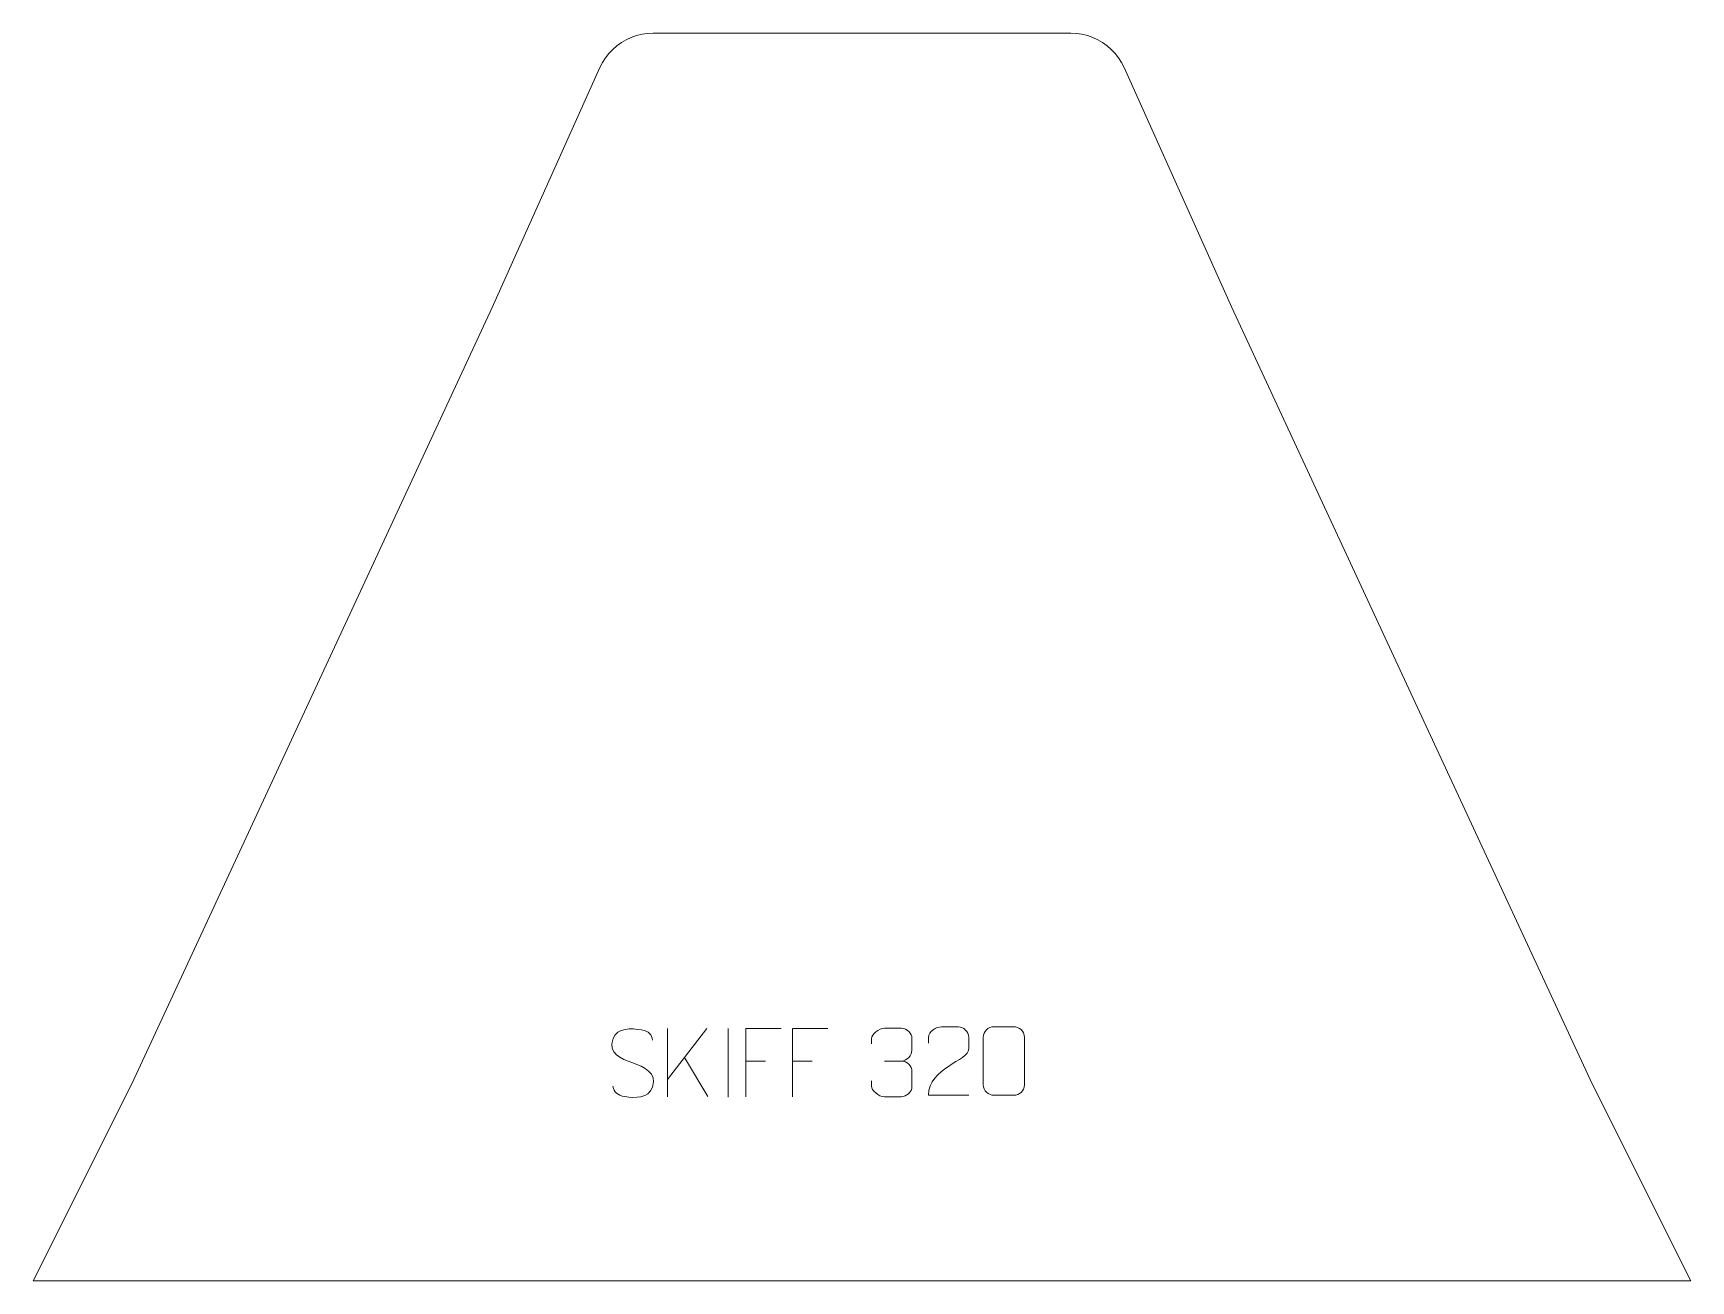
# Model space of a CAD drawing. Header units: millimetres. Extents: x -297 to 307, y 823 to 1278.
import ezdxf

# ---------------------------------------------------------------- set-up
doc = ezdxf.new("R2010")
doc.units = ezdxf.units.MM
doc.header["$MEASUREMENT"] = 0
doc.layers.add('layer 1', color=7, linetype='Continuous')

msp = doc.modelspace()

# ---------------------------------------------------------------- linework, layer by layer
at = {"layer": 'layer 1', "color": 242, "lineweight": 9}
msp.add_open_spline([(-71.2513, 1277.9644), (-71.2513, 1277.9644), (81.1831, 1277.9644), (81.1831, 1277.9644), (81.1831, 1277.9644), (81.1831, 1277.9644), (83.2189, 1277.8675), (83.2189, 1277.8675), (83.2189, 1277.8675), (83.2189, 1277.8675), (85.2361, 1277.5756), (85.2361, 1277.5756), (85.2361, 1277.5756), (85.2361, 1277.5756), (87.2169, 1277.0924), (87.2169, 1277.0924), (87.2169, 1277.0924), (87.2169, 1277.0924), (89.1421, 1276.4231), (89.1421, 1276.4231), (89.1421, 1276.4231), (89.1421, 1276.4231), (90.9944, 1275.5725), (90.9944, 1275.5725), (90.9944, 1275.5725), (90.9944, 1275.5725), (92.7568, 1274.5487), (92.7568, 1274.5487), (92.7568, 1274.5487), (92.7568, 1274.5487), (94.4138, 1273.3614), (94.4138, 1273.3614), (94.4138, 1273.3614), (94.4138, 1273.3614), (95.95, 1272.0211), (95.95, 1272.0211), (95.95, 1272.0211), (95.95, 1272.0211), (97.3507, 1270.5405), (97.3507, 1270.5405), (97.3507, 1270.5405), (97.3507, 1270.5405), (98.6037, 1268.9323), (98.6037, 1268.9323), (98.6037, 1268.9323), (98.6037, 1268.9323), (99.6976, 1267.2126), (99.6976, 1267.2126), (99.6976, 1267.2126), (99.6976, 1267.2126), (100.6217, 1265.3959), (100.6217, 1265.3959), (100.6217, 1265.3959), (100.6217, 1265.3959), (139.9663, 1177.9649), (139.9663, 1177.9649), (139.9663, 1177.9649), (139.9663, 1177.9649), (271.4256, 894.8213), (271.4256, 894.8213), (271.4256, 894.8213), (271.4256, 894.8213), (307.4222, 822.9649), (307.4222, 822.9649), (307.4222, 822.9649), (307.4222, 822.9649), (-297.4904, 822.9649), (-297.4904, 822.9649), (-297.4904, 822.9649), (-297.4904, 822.9649), (-261.4938, 894.8213), (-261.4938, 894.8213), (-261.4938, 894.8213), (-261.4938, 894.8213), (-130.0337, 1177.9649), (-130.0337, 1177.9649), (-130.0337, 1177.9649), (-130.0337, 1177.9649), (-90.6897, 1265.3959), (-90.6897, 1265.3959), (-90.6897, 1265.3959), (-90.6897, 1265.3959), (-89.7658, 1267.2126), (-89.7658, 1267.2126), (-89.7658, 1267.2126), (-89.7658, 1267.2126), (-88.6719, 1268.9323), (-88.6719, 1268.9323), (-88.6719, 1268.9323), (-88.6719, 1268.9323), (-87.4189, 1270.5405), (-87.4189, 1270.5405), (-87.4189, 1270.5405), (-87.4189, 1270.5405), (-86.0182, 1272.0211), (-86.0182, 1272.0211), (-86.0182, 1272.0211), (-86.0182, 1272.0211), (-84.482, 1273.3614), (-84.482, 1273.3614), (-84.482, 1273.3614), (-84.482, 1273.3614), (-82.825, 1274.5487), (-82.825, 1274.5487), (-82.825, 1274.5487), (-82.825, 1274.5487), (-81.0626, 1275.5725), (-81.0626, 1275.5725), (-81.0626, 1275.5725), (-81.0626, 1275.5725), (-79.2103, 1276.4231), (-79.2103, 1276.4231), (-79.2103, 1276.4231), (-79.2103, 1276.4231), (-77.2851, 1277.0924), (-77.2851, 1277.0924), (-77.2851, 1277.0924), (-77.2851, 1277.0924), (-75.3049, 1277.5756), (-75.3049, 1277.5756), (-75.3049, 1277.5756), (-75.3049, 1277.5756), (-73.2869, 1277.8675), (-73.2869, 1277.8675), (-73.2869, 1277.8675), (-73.2869, 1277.8675), (-71.2513, 1277.9644), (-71.2513, 1277.9644)], degree=3, knots=[0, 0, 0, 0, 0.03030303, 0.03030303, 0.03030303, 0.03030303, 0.06060606, 0.06060606, 0.06060606, 0.06060606, 0.09090909, 0.09090909, 0.09090909, 0.09090909, 0.12121212, 0.12121212, 0.12121212, 0.12121212, 0.15151515, 0.15151515, 0.15151515, 0.15151515, 0.18181818, 0.18181818, 0.18181818, 0.18181818, 0.21212121, 0.21212121, 0.21212121, 0.21212121, 0.24242424, 0.24242424, 0.24242424, 0.24242424, 0.27272727, 0.27272727, 0.27272727, 0.27272727, 0.3030303, 0.3030303, 0.3030303, 0.3030303, 0.33333333, 0.33333333, 0.33333333, 0.33333333, 0.36363636, 0.36363636, 0.36363636, 0.36363636, 0.39393939, 0.39393939, 0.39393939, 0.39393939, 0.42424242, 0.42424242, 0.42424242, 0.42424242, 0.45454545, 0.45454545, 0.45454545, 0.45454545, 0.48484848, 0.48484848, 0.48484848, 0.48484848, 0.51515152, 0.51515152, 0.51515152, 0.51515152, 0.54545455, 0.54545455, 0.54545455, 0.54545455, 0.57575758, 0.57575758, 0.57575758, 0.57575758, 0.60606061, 0.60606061, 0.60606061, 0.60606061, 0.63636364, 0.63636364, 0.63636364, 0.63636364, 0.66666667, 0.66666667, 0.66666667, 0.66666667, 0.6969697, 0.6969697, 0.6969697, 0.6969697, 0.72727273, 0.72727273, 0.72727273, 0.72727273, 0.75757576, 0.75757576, 0.75757576, 0.75757576, 0.78787879, 0.78787879, 0.78787879, 0.78787879, 0.81818182, 0.81818182, 0.81818182, 0.81818182, 0.84848485, 0.84848485, 0.84848485, 0.84848485, 0.87878788, 0.87878788, 0.87878788, 0.87878788, 0.90909091, 0.90909091, 0.90909091, 0.90909091, 0.93939394, 0.93939394, 0.93939394, 0.93939394, 1, 1, 1, 1], dxfattribs=at)
at = {"layer": 'layer 1', "color": 250, "lineweight": 9}
for points, knots in [([(-78.6981, 902.5221), (-82.9464, 903.9925), (-87.8545, 905.7883), (-85.8494, 911.3086), (-85.8494, 911.3086), (-84.3459, 915.4485), (-79.1323, 915.06), (-75.5287, 914.4589), (-75.5287, 914.4589), (-72.6681, 913.9817), (-71.8034, 912.7685), (-71.4928, 910.6844)], [0, 0, 0, 0, 0.25, 0.25, 0.25, 0.25, 0.5, 0.5, 0.5, 0.5, 1, 1, 1, 1]), ([(-24.5601, 914.9979), (-24.5601, 914.9979), (-37.4341, 914.9979), (-37.4341, 914.9979), (-37.4341, 914.9979), (-37.4341, 914.9979), (-37.4341, 890.0443), (-37.4341, 890.0443)], [0, 0, 0, 0, 0.33333333, 0.33333333, 0.33333333, 0.33333333, 1, 1, 1, 1]), ([(-7.5601, 914.9979), (-7.5601, 914.9979), (-20.4341, 914.9979), (-20.4341, 914.9979), (-20.4341, 914.9979), (-20.4341, 914.9979), (-20.4341, 890.0443), (-20.4341, 890.0443)], [0, 0, 0, 0, 0.33333333, 0.33333333, 0.33333333, 0.33333333, 1, 1, 1, 1]), ([(8.4403, 909.3634), (8.4403, 909.3634), (8.4403, 911.2206), (8.4403, 911.2206), (8.4403, 911.2206), (8.426, 912.9625), (11.0905, 915.0806), (13.1496, 915.0579), (13.1496, 915.0579), (15.2137, 915.0579), (17.2777, 915.0579), (19.3414, 915.0579), (19.3414, 915.0579), (21.5359, 915.0667), (23.1342, 913.2199), (23.1786, 911.3078), (23.1786, 911.3078), (23.1782, 909.8727), (23.1782, 908.4376), (23.1786, 907.0021), (23.1786, 907.0021), (23.13, 905.3486), (21.5274, 903.1186), (19.3291, 903.1286), (19.3291, 903.1286), (21.5328, 903.1174), (23.1408, 901.3142), (23.1948, 899.2547), (23.1948, 899.2547), (23.1944, 897.47), (23.1944, 895.6853), (23.1948, 893.9002), (23.1948, 893.9002), (23.2049, 891.8388), (21.15, 890.0757), (19.3291, 890.0838), (19.3291, 890.0838), (17.2638, 890.0841), (15.1986, 890.0841), (13.133, 890.0838), (13.133, 890.0838), (10.9644, 890.0953), (8.4334, 892.4955), (8.4148, 893.9573), (8.4148, 893.9573), (8.4148, 893.9573), (8.4148, 895.8659), (8.4148, 895.8659)], [0, 0, 0, 0, 0.07692308, 0.07692308, 0.07692308, 0.07692308, 0.15384615, 0.15384615, 0.15384615, 0.15384615, 0.23076923, 0.23076923, 0.23076923, 0.23076923, 0.30769231, 0.30769231, 0.30769231, 0.30769231, 0.38461538, 0.38461538, 0.38461538, 0.38461538, 0.46153846, 0.46153846, 0.46153846, 0.46153846, 0.53846154, 0.53846154, 0.53846154, 0.53846154, 0.61538462, 0.61538462, 0.61538462, 0.61538462, 0.69230769, 0.69230769, 0.69230769, 0.69230769, 0.76923077, 0.76923077, 0.76923077, 0.76923077, 0.84615385, 0.84615385, 0.84615385, 0.84615385, 1, 1, 1, 1]), ([(43.9478, 890.6311), (39.0334, 890.6314), (34.119, 890.6314), (29.2049, 890.6311), (29.2049, 890.6311), (29.2049, 900.5634), (43.8559, 903.2046), (43.9478, 907.5149), (43.9478, 907.5149), (43.9475, 908.939), (43.9475, 910.3627), (43.9478, 911.786), (43.9478, 911.786), (43.9309, 913.8631), (41.8081, 915.5879), (40.1371, 915.6052), (40.1371, 915.6052), (38.0639, 915.6048), (35.991, 915.6048), (33.9186, 915.6052), (33.9186, 915.6052), (32.0965, 915.6217), (29.2718, 913.8296), (29.2049, 911.736), (29.2049, 911.736), (29.2049, 911.736), (29.2049, 909.6812), (29.2049, 909.6812)], [0, 0, 0, 0, 0.125, 0.125, 0.125, 0.125, 0.25, 0.25, 0.25, 0.25, 0.375, 0.375, 0.375, 0.375, 0.5, 0.5, 0.5, 0.5, 0.625, 0.625, 0.625, 0.625, 0.75, 0.75, 0.75, 0.75, 1, 1, 1, 1]), ([(53.1533, 915.6175), (55.5194, 915.6175), (57.8859, 915.6175), (60.2524, 915.6175), (60.2524, 915.6175), (62.2329, 915.6531), (64.2589, 914.1588), (64.286, 911.7167), (64.286, 911.7167), (64.2856, 905.9593), (64.2856, 900.2015), (64.286, 894.4433), (64.286, 894.4433), (64.1439, 892.1157), (62.4375, 890.6334), (60.2524, 890.6226), (60.2524, 890.6226), (57.88, 890.623), (55.5076, 890.623), (53.1356, 890.6226), (53.1356, 890.6226), (51.1771, 890.517), (49.1707, 892.4049), (49.1821, 894.4259), (49.1821, 894.4259), (49.1825, 900.2065), (49.1825, 905.9868), (49.1821, 911.7666), (49.1821, 911.7666), (49.1864, 913.9086), (50.9635, 915.6311), (53.1533, 915.6175)], [0, 0, 0, 0, 0.11111111, 0.11111111, 0.11111111, 0.11111111, 0.22222222, 0.22222222, 0.22222222, 0.22222222, 0.33333333, 0.33333333, 0.33333333, 0.33333333, 0.44444444, 0.44444444, 0.44444444, 0.44444444, 0.55555556, 0.55555556, 0.55555556, 0.55555556, 0.66666667, 0.66666667, 0.66666667, 0.66666667, 0.77777778, 0.77777778, 0.77777778, 0.77777778, 1, 1, 1, 1]), ([(-78.6981, 902.522), (-74.6795, 900.8753), (-69.65, 898.987), (-71.484, 893.6267), (-71.484, 893.6267), (-72.9438, 889.3603), (-77.8546, 889.617), (-81.5807, 890.1717), (-81.5807, 890.1717), (-84.3307, 890.5815), (-85.5516, 891.795), (-85.9296, 893.9072)], [0, 0, 0, 0, 0.25, 0.25, 0.25, 0.25, 0.5, 0.5, 0.5, 0.5, 1, 1, 1, 1])]:
    msp.add_open_spline(points, degree=3, knots=knots, dxfattribs=at)
for points in [[(-66.0489, 914.9988), (-66.0489, 914.9988), (-66.0489, 890.0452), (-66.0489, 890.0452)], [(-51.6727, 914.9988), (-51.6727, 914.9988), (-66.0489, 896.3591), (-66.0489, 896.3591)], [(-43.8179, 914.9505), (-43.8179, 914.9505), (-43.8179, 889.9764), (-43.8179, 889.9764)], [(-51.3474, 890.141), (-51.3474, 890.141), (-59.8179, 904.4546), (-59.8179, 904.4546)], [(-37.4341, 903.1182), (-37.4341, 903.1182), (-30.266, 903.1182), (-30.266, 903.1182)], [(-20.4341, 903.1182), (-20.4341, 903.1182), (-13.266, 903.1182), (-13.266, 903.1182)], [(13.15, 903.1182), (13.15, 903.1182), (19.3464, 903.1182), (19.3464, 903.1182)]]:
    msp.add_open_spline(points, degree=3, dxfattribs=at)

doc.saveas('drawing.dxf')
